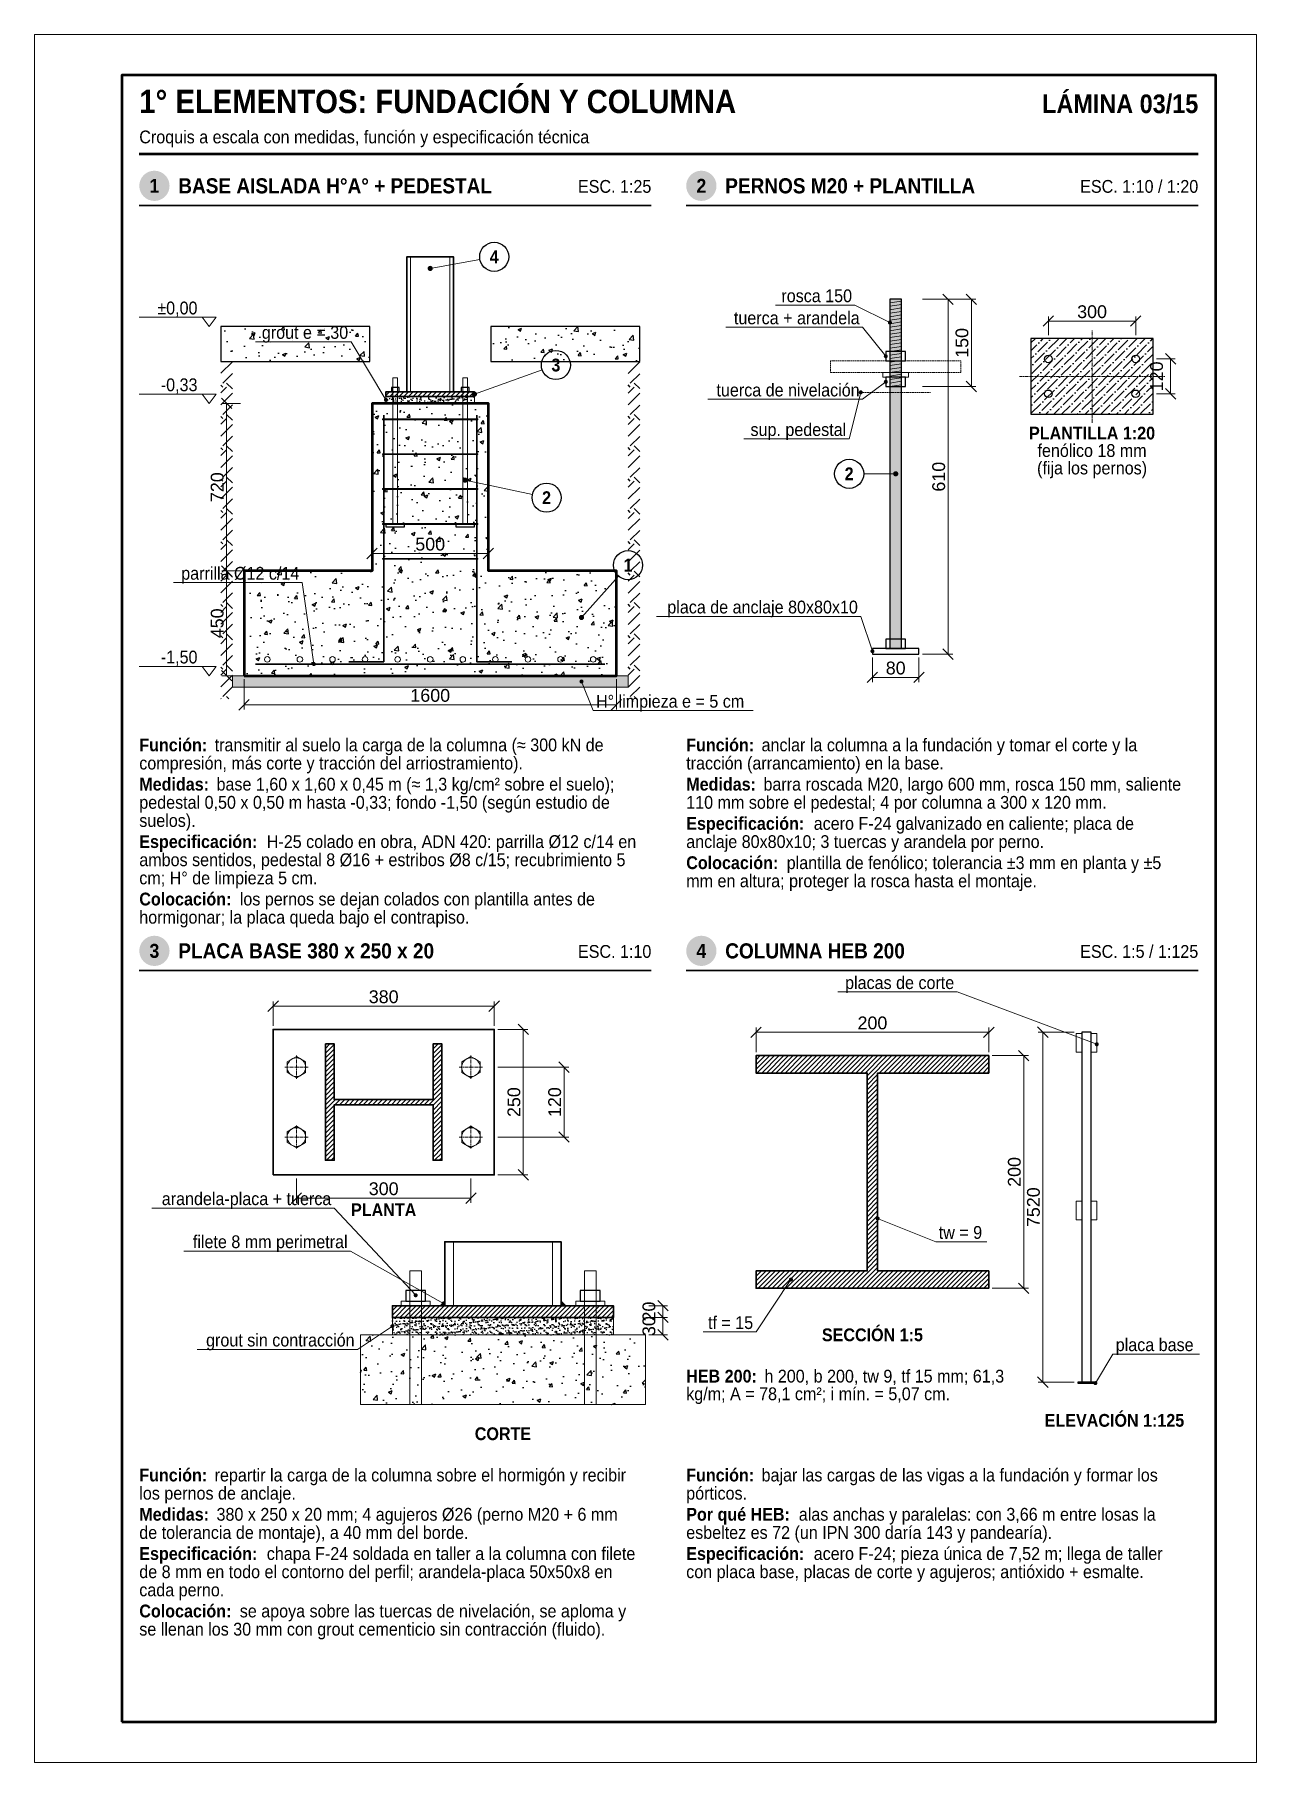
# Model space of a CAD drawing. Header units: millimetres. Extents: x 0 to 210, y 0 to 297.
import ezdxf
from ezdxf.enums import TextEntityAlignment as Align

# ---------------------------------------------------------------- set-up
doc = ezdxf.new("R2010")
doc.units = ezdxf.units.MM
doc.header["$LTSCALE"] = 0.35
doc.linetypes.add('CENTER2', pattern=[2.541, 1.587, -0.318, 0.318, -0.318])
doc.linetypes.add('DASHED2', pattern=[0.762, 0.635, -0.127])
for name, color, linetype in [('0-MARCO', 7, 'Continuous'), ('1-EJES', 1, 'CENTER2'), ('1-OCULTO', 8, 'DASHED2'), ('1-SECCION', 7, 'Continuous'), ('1-VISTA', 7, 'Continuous'), ('2-RAYADO', 8, 'Continuous'), ('3-COTAS', 7, 'Continuous'), ('3-REFS', 7, 'Continuous'), ('3-TEXTOS', 7, 'Continuous'), ('3-TITULOS', 7, 'Continuous')]:
    doc.layers.add(name, color=color, linetype=linetype)
doc.styles.add('ARIAL', font='arial.ttf')
doc.styles.add('ARIAL-NEGRITA', font='arialbd.ttf')
doc.dimstyles.new('A4', dxfattribs={"dimtxt": 2.2, "dimasz": 1.1, "dimexe": 0.8, "dimexo": 0.6, "dimgap": 0.5, "dimtad": 1, "dimdec": 0, "dimtxsty": 'ARIAL', "dimtsz": 0.9, "dimcen": 2.5, "dimclrd": 7, "dimclre": 7, "dimclrt": 7, "dimazin": 3, "dimtfac": 1, "dimtmove": 0, "dimatfit": 3, "dimlwd": 13, "dimlwe": 13, "dimarcsym": 0})

msp = doc.modelspace()

# ---------------------------------------------------------------- hatches: boundary and pattern name
at = {"layer": '2-RAYADO', "true_color": 0xd7d7d7}
h = msp.add_hatch(color=254, dxfattribs=at)
h.dxf.hatch_style = 1
h.paths.add_polyline_path([(147, 191.5), (149, 191.5), (149, 251.5), (147, 251.5)])
at = {"layer": '2-RAYADO'}
h = msp.add_hatch(dxfattribs=at)
h.set_pattern_fill('AR-CONC', color=8, scale=0.035)
h.paths.add_polyline_path([(32, 240.8), (57.6, 240.8), (57.6, 246.8), (32, 246.8)])
h = msp.add_hatch(dxfattribs=at)
h.set_pattern_fill('AR-CONC', color=8, scale=0.035)
h.paths.add_polyline_path([(78.4, 240.8), (104, 240.8), (104, 246.8), (78.4, 246.8)])
h = msp.add_hatch(dxfattribs=at)
h.set_pattern_fill('ANSI36', color=8, scale=0.3)
h.paths.add_polyline_path([(171.25, 231.75), (192.25, 231.75), (192.25, 244.75), (171.25, 244.75)])
h = msp.add_hatch(dxfattribs=at)
h.set_pattern_fill('EARTH', color=8, scale=0.6, angle=45)
h.paths.add_polyline_path([(32, 240.8), (34, 240.8), (34, 182.8), (32, 182.8)])
h = msp.add_hatch(dxfattribs=at)
h.set_pattern_fill('EARTH', color=8, scale=0.6, angle=45)
h.paths.add_polyline_path([(102, 240.8), (104, 240.8), (104, 182.8), (102, 182.8)])
h = msp.add_hatch(dxfattribs=at)
h.set_pattern_fill('ANSI31', color=8, scale=0.18)
h.paths.add_polyline_path([(60.4, 234.8), (75.6, 234.8), (75.6, 235.6), (60.4, 235.6)])
h = msp.add_hatch(dxfattribs=at)
h.set_pattern_fill('AR-SAND', color=8, scale=0.02)
h.paths.add_polyline_path([(60.4, 233.6), (75.6, 233.6), (75.6, 234.8), (60.4, 234.8)])
h = msp.add_hatch(dxfattribs=at)
h.set_pattern_fill('AR-CONC', color=8, scale=0.035)
h.paths.add_polyline_path([(36, 186.8), (100, 186.8), (100, 204.8), (78, 204.8), (78, 233.6), (58, 233.6), (58, 204.8), (36, 204.8)])
at = {"layer": '2-RAYADO', "true_color": 0xd7d7d7}
h = msp.add_hatch(color=254, dxfattribs=at)
h.dxf.hatch_style = 1
h.paths.add_polyline_path([(34, 184.8), (102, 184.8), (102, 186.8), (34, 186.8)])
at = {"layer": '2-RAYADO'}
h = msp.add_hatch(dxfattribs=at)
h.set_pattern_fill('ANSI31', color=8, scale=0.18)
h.paths.add_polyline_path([(50, 123.5), (51.5, 123.5), (51.5, 113.95), (68.5, 113.95), (68.5, 123.5), (70, 123.5), (70, 103.5), (68.5, 103.5), (68.5, 113.05), (51.5, 113.05), (51.5, 103.5), (50, 103.5)])
h = msp.add_hatch(dxfattribs=at)
h.set_pattern_fill('ANSI31', color=8, scale=0.18)
h.paths.add_polyline_path([(164, 121.5), (164, 118.5), (144.9, 118.5), (144.9, 84.5), (164, 84.5), (164, 81.5), (124, 81.5), (124, 84.5), (143.1, 84.5), (143.1, 118.5), (124, 118.5), (124, 121.5)])
h = msp.add_hatch(dxfattribs=at)
h.set_pattern_fill('ANSI31', color=8, scale=0.18)
h.paths.add_polyline_path([(61.5, 76.5), (99.5, 76.5), (99.5, 78.5), (61.5, 78.5)])
at = {"layer": '2-RAYADO', "true_color": 0x3c3c3c}
h = msp.add_hatch(color=250, dxfattribs=at)
h.dxf.hatch_style = 1
h.paths.add_polyline_path([(70.5, 78.5), (69.7, 78.5), (70.5, 79.3)])
h = msp.add_hatch(color=250, dxfattribs=at)
h.dxf.hatch_style = 1
h.paths.add_polyline_path([(90.5, 78.5), (91.3, 78.5), (90.5, 79.3)])
at = {"layer": '2-RAYADO'}
h = msp.add_hatch(dxfattribs=at)
h.set_pattern_fill('AR-SAND', color=8, scale=0.02)
h.paths.add_polyline_path([(61.5, 73.5), (99.5, 73.5), (99.5, 76.5), (61.5, 76.5)])
h = msp.add_hatch(dxfattribs=at)
h.set_pattern_fill('AR-CONC', color=8, scale=0.035)
h.paths.add_polyline_path([(56, 61.5), (105, 61.5), (105, 73.5), (56, 73.5)])
at = {"layer": '3-REFS'}
h = msp.add_hatch(color=7, dxfattribs=at)
h.dxf.hatch_style = 1
edge = h.paths.add_edge_path()
edge.add_arc((68, 256.8), 0.45, 0, 360)
h = msp.add_hatch(color=7, dxfattribs=at)
h.dxf.hatch_style = 1
edge = h.paths.add_edge_path()
edge.add_arc((147, 247.5), 0.35, 0, 360)
h = msp.add_hatch(color=7, dxfattribs=at)
h.dxf.hatch_style = 1
edge = h.paths.add_edge_path()
edge.add_arc((146.3, 241.7), 0.35, 0, 360)
h = msp.add_hatch(color=7, dxfattribs=at)
h.dxf.hatch_style = 1
edge = h.paths.add_edge_path()
edge.add_arc((146.3, 237.3), 0.35, 0, 360)
h = msp.add_hatch(color=7, dxfattribs=at)
h.dxf.hatch_style = 1
edge = h.paths.add_edge_path()
edge.add_arc((75.6, 235.2), 0.45, 0, 360)
h = msp.add_hatch(color=7, dxfattribs=at)
h.dxf.hatch_style = 1
edge = h.paths.add_edge_path()
edge.add_arc((142, 235.5), 0.35, 0, 360)
h = msp.add_hatch(color=7, dxfattribs=at)
h.dxf.hatch_style = 1
edge = h.paths.add_edge_path()
edge.add_arc((60.4, 234.2), 0.35, 0, 360)
h = msp.add_hatch(color=7, dxfattribs=at)
h.dxf.hatch_style = 1
edge = h.paths.add_edge_path()
edge.add_arc((74, 220.4), 0.45, 0, 360)
h = msp.add_hatch(color=7, dxfattribs=at)
h.dxf.hatch_style = 1
edge = h.paths.add_edge_path()
edge.add_arc((148, 221.5), 0.45, 0, 360)
h = msp.add_hatch(color=7, dxfattribs=at)
h.dxf.hatch_style = 1
edge = h.paths.add_edge_path()
edge.add_arc((94, 196.8), 0.45, 0, 360)
h = msp.add_hatch(color=7, dxfattribs=at)
h.dxf.hatch_style = 1
edge = h.paths.add_edge_path()
edge.add_arc((144, 191), 0.35, 0, 360)
h = msp.add_hatch(color=7, dxfattribs=at)
h.dxf.hatch_style = 1
edge = h.paths.add_edge_path()
edge.add_arc((48, 188.8), 0.35, 0, 360)
h = msp.add_hatch(color=7, dxfattribs=at)
h.dxf.hatch_style = 1
edge = h.paths.add_edge_path()
edge.add_arc((94, 185.8), 0.35, 0, 360)
h = msp.add_hatch(color=7, dxfattribs=at)
h.dxf.hatch_style = 1
edge = h.paths.add_edge_path()
edge.add_arc((182.56, 123.44), 0.35, 0, 360)
h = msp.add_hatch(color=7, dxfattribs=at)
h.dxf.hatch_style = 1
edge = h.paths.add_edge_path()
edge.add_arc((144.9, 93.5), 0.35, 0, 360)
h = msp.add_hatch(color=7, dxfattribs=at)
h.dxf.hatch_style = 1
edge = h.paths.add_edge_path()
edge.add_arc((130, 83), 0.35, 0, 360)
h = msp.add_hatch(color=7, dxfattribs=at)
h.dxf.hatch_style = 1
edge = h.paths.add_edge_path()
edge.add_arc((65.5, 80.3), 0.35, 0, 360)
h = msp.add_hatch(color=7, dxfattribs=at)
h.dxf.hatch_style = 1
edge = h.paths.add_edge_path()
edge.add_arc((70.3, 78.9), 0.35, 0, 360)
h = msp.add_hatch(color=7, dxfattribs=at)
h.dxf.hatch_style = 1
edge = h.paths.add_edge_path()
edge.add_arc((61.5, 75), 0.35, 0, 360)
h = msp.add_hatch(color=7, dxfattribs=at)
h.dxf.hatch_style = 1
edge = h.paths.add_edge_path()
edge.add_arc((182.32, 65.2), 0.35, 0, 360)
at = {"layer": '3-TITULOS'}
h = msp.add_hatch(color=7, dxfattribs=at)
h.dxf.hatch_style = 1
edge = h.paths.add_edge_path()
edge.add_arc((20.6, 271), 2.6, 0, 360)
h = msp.add_hatch(color=7, dxfattribs=at)
h.dxf.hatch_style = 1
edge = h.paths.add_edge_path()
edge.add_arc((114.6, 271), 2.6, 0, 360)
h = msp.add_hatch(color=7, dxfattribs=at)
h.dxf.hatch_style = 1
edge = h.paths.add_edge_path()
edge.add_arc((20.6, 139.5), 2.6, 0, 360)
h = msp.add_hatch(color=7, dxfattribs=at)
h.dxf.hatch_style = 1
edge = h.paths.add_edge_path()
edge.add_arc((114.6, 139.5), 2.6, 0, 360)

# ---------------------------------------------------------------- linework, layer by layer
at = {"layer": '0-MARCO', "color": 9, "lineweight": 0}
msp.add_lwpolyline([(0, 0), (210, 0), (210, 297), (0, 297)], close=True, dxfattribs=at)
at = {"layer": '0-MARCO', "lineweight": 50}
msp.add_lwpolyline([(15, 7), (203, 7), (203, 290), (15, 290)], close=True, dxfattribs=at)
at = {"layer": '1-EJES', "lineweight": 9}
for points in [[(181.75, 230.25), (181.75, 246.25)], [(169.25, 238.25), (194.25, 238.25)], [(43, 119.5), (47, 119.5)], [(45, 117.5), (45, 121.5)], [(73, 119.5), (77, 119.5)], [(75, 117.5), (75, 121.5)], [(43, 107.5), (47, 107.5)], [(45, 105.5), (45, 109.5)], [(73, 107.5), (77, 107.5)], [(75, 105.5), (75, 109.5)]]:
    msp.add_lwpolyline(points, dxfattribs=at)
at = {"layer": '1-OCULTO', "lineweight": 13}
msp.add_lwpolyline([(136.8, 238.9), (159.2, 238.9), (159.2, 240.9), (136.8, 240.9)], close=True, dxfattribs=at)
msp.add_lwpolyline([(142, 235.5), (154, 235.5)], dxfattribs=at)
at = {"layer": '1-SECCION', "lineweight": 25}
for points in [[(147, 191.5), (149, 191.5), (149, 251.5), (147, 251.5)], [(32, 240.8), (57.6, 240.8), (57.6, 246.8), (32, 246.8)], [(78.4, 240.8), (104, 240.8), (104, 246.8), (78.4, 246.8)], [(144, 190.5), (152, 190.5), (152, 191.5), (144, 191.5)]]:
    msp.add_lwpolyline(points, close=True, dxfattribs=at)
at = {"layer": '1-SECCION', "lineweight": 35}
for points in [[(60.4, 234.8), (75.6, 234.8), (75.6, 235.6), (60.4, 235.6)], [(50, 123.5), (51.5, 123.5), (51.5, 113.95), (68.5, 113.95), (68.5, 123.5), (70, 123.5), (70, 103.5), (68.5, 103.5), (68.5, 113.05), (51.5, 113.05), (51.5, 103.5), (50, 103.5)], [(164, 121.5), (164, 118.5), (144.9, 118.5), (144.9, 84.5), (164, 84.5), (164, 81.5), (124, 81.5), (124, 84.5), (143.1, 84.5), (143.1, 118.5), (124, 118.5), (124, 121.5)], [(61.5, 76.5), (99.5, 76.5), (99.5, 78.5), (61.5, 78.5)]]:
    msp.add_lwpolyline(points, close=True, dxfattribs=at)
at = {"layer": '1-SECCION', "lineweight": 18}
for points in [[(60.4, 233.6), (75.6, 233.6), (75.6, 234.8), (60.4, 234.8)], [(34, 184.8), (102, 184.8), (102, 186.8), (34, 186.8)], [(61.5, 73.5), (99.5, 73.5), (99.5, 76.5), (61.5, 76.5)]]:
    msp.add_lwpolyline(points, close=True, dxfattribs=at)
at = {"layer": '1-SECCION', "lineweight": 50}
msp.add_lwpolyline([(36, 186.8), (100, 186.8), (100, 204.8), (78, 204.8), (78, 233.6), (58, 233.6), (58, 204.8), (36, 204.8)], close=True, dxfattribs=at)
at = {"layer": '1-SECCION', "lineweight": 13}
for points in [[(70.5, 78.5), (69.7, 78.5), (70.5, 79.3)], [(90.5, 78.5), (91.3, 78.5), (90.5, 79.3)]]:
    msp.add_lwpolyline(points, close=True, dxfattribs=at)
at = {"layer": '1-SECCION', "lineweight": 25}
for centre in [(174.25, 241.25), (189.25, 241.25), (174.25, 235.25), (189.25, 235.25)]:
    msp.add_circle(centre, 0.65, dxfattribs=at)
at = {"layer": '1-VISTA', "lineweight": 35}
for points in [[(64, 235.6), (72, 235.6), (72, 258.8), (64, 258.8)], [(41, 101), (79, 101), (79, 126), (41, 126)], [(70.5, 78.5), (90.5, 78.5), (90.5, 89.5), (70.5, 89.5)]]:
    msp.add_lwpolyline(points, close=True, dxfattribs=at)
at = {"layer": '1-VISTA', "lineweight": 18}
for points in [[(64.6, 235.6), (64.6, 258.8)], [(71.4, 235.6), (71.4, 258.8)], [(72, 78.5), (72, 89.5)], [(89, 78.5), (89, 89.5)]]:
    msp.add_lwpolyline(points, dxfattribs=at)
at = {"layer": '1-VISTA', "lineweight": 9}
for points in [[(147, 250.9), (149, 251.2)], [(147, 250.3), (149, 250.6)], [(147, 249.7), (149, 250)], [(147, 249.1), (149, 249.4)], [(147, 248.5), (149, 248.8)], [(147, 247.9), (149, 248.2)], [(147, 247.3), (149, 247.6)], [(147, 246.7), (149, 247)], [(147, 246.1), (149, 246.4)], [(147, 245.5), (149, 245.8)], [(147, 244.9), (149, 245.2)], [(147, 244.3), (149, 244.6)], [(147, 243.7), (149, 244)], [(147, 243.1), (149, 243.4)], [(147, 242.5), (149, 242.8)], [(147, 241.9), (149, 242.2)], [(147, 241.3), (149, 241.6)], [(147, 240.7), (149, 241)], [(147, 240.1), (149, 240.4)], [(147, 239.5), (149, 239.8)], [(147, 238.9), (149, 239.2)], [(147, 238.3), (149, 238.6)], [(147, 237.7), (149, 238)], [(147, 237.1), (149, 237.4)], [(147, 236.5), (149, 236.8)]]:
    msp.add_lwpolyline(points, dxfattribs=at)
at = {"layer": '1-VISTA', "lineweight": 25}
for points in [[(171.25, 231.75), (192.25, 231.75), (192.25, 244.75), (171.25, 244.75)], [(146.3, 240.9), (149.7, 240.9), (149.7, 242.5), (146.3, 242.5)], [(146.3, 236.5), (149.7, 236.5), (149.7, 238.1), (146.3, 238.1)], [(61.32, 235.6), (62.68, 235.6), (62.68, 236.32), (61.32, 236.32)], [(73.32, 235.6), (74.68, 235.6), (74.68, 236.32), (73.32, 236.32)], [(60.4, 212.4), (63.6, 212.4), (63.6, 212.8), (60.4, 212.8)], [(72.4, 212.4), (75.6, 212.4), (75.6, 212.8), (72.4, 212.8)], [(146.3, 191.5), (149.7, 191.5), (149.7, 193.1), (146.3, 193.1)], [(180, 65.36), (181.6, 65.36), (181.6, 125.52), (180, 125.52)], [(63.8, 79.3), (67.2, 79.3), (67.2, 81.1), (63.8, 81.1)], [(93.8, 79.3), (97.2, 79.3), (97.2, 81.1), (93.8, 81.1)], [(179.28, 65.2), (182.32, 65.2), (182.32, 65.36), (179.28, 65.36)]]:
    msp.add_lwpolyline(points, close=True, dxfattribs=at)
for points in [[(32, 240.8), (57.6, 240.8)], [(78.4, 240.8), (104, 240.8)]]:
    msp.add_lwpolyline(points, dxfattribs=at)
at = {"layer": '1-VISTA', "lineweight": 18}
for points in [[(61.6, 212.8), (62.4, 212.8), (62.4, 238), (61.6, 238)], [(73.6, 212.8), (74.4, 212.8), (74.4, 238), (73.6, 238)], [(145.8, 238.1), (150.2, 238.1), (150.2, 238.9), (145.8, 238.9)], [(46.5935, 120.42), (45, 121.34), (43.4065, 120.42), (43.4065, 118.58), (45, 117.66), (46.5935, 118.58)], [(76.5935, 120.42), (75, 121.34), (73.4065, 120.42), (73.4065, 118.58), (75, 117.66), (76.5935, 118.58)], [(46.5935, 108.42), (45, 109.34), (43.4065, 108.42), (43.4065, 106.58), (45, 105.66), (46.5935, 106.58)], [(76.5935, 108.42), (75, 109.34), (73.4065, 108.42), (73.4065, 106.58), (75, 105.66), (76.5935, 106.58)], [(56, 61.5), (105, 61.5), (105, 73.5), (56, 73.5)]]:
    msp.add_lwpolyline(points, close=True, dxfattribs=at)
at = {"layer": '1-VISTA', "lineweight": 35}
for points in [[(54, 189.2), (60, 189.2), (60, 231.6)], [(82, 189.2), (76, 189.2), (76, 231.6)], [(38, 188.8), (98, 188.8)]]:
    msp.add_lwpolyline(points, dxfattribs=at)
at = {"layer": '1-VISTA', "lineweight": 13}
for points in [[(59.8, 230.8), (76.2, 230.8), (76.2, 230.96), (59.8, 230.96)], [(59.8, 224.8), (76.2, 224.8), (76.2, 224.96), (59.8, 224.96)], [(59.8, 218.8), (76.2, 218.8), (76.2, 218.96), (59.8, 218.96)], [(59.8, 212.8), (76.2, 212.8), (76.2, 212.96), (59.8, 212.96)], [(59.8, 206.8), (76.2, 206.8), (76.2, 206.96), (59.8, 206.96)], [(179.04, 122.08), (180, 122.08), (180, 125.28), (179.04, 125.28)], [(181.6, 122.08), (182.56, 122.08), (182.56, 125.28), (181.6, 125.28)], [(179.04, 93.28), (180, 93.28), (180, 96.48), (179.04, 96.48)], [(181.6, 93.28), (182.56, 93.28), (182.56, 96.48), (181.6, 96.48)], [(64.5, 61.5), (66.5, 61.5), (66.5, 84.5), (64.5, 84.5)], [(94.5, 61.5), (96.5, 61.5), (96.5, 84.5), (94.5, 84.5)], [(63, 78.5), (68, 78.5), (68, 79.3), (63, 79.3)], [(93, 78.5), (98, 78.5), (98, 79.3), (93, 79.3)]]:
    msp.add_lwpolyline(points, close=True, dxfattribs=at)
for centre in [(40, 189.6), (45.6, 189.6), (51.2, 189.6), (56.8, 189.6), (62.4, 189.6), (68, 189.6), (73.6, 189.6), (79.2, 189.6), (84.8, 189.6), (90.4, 189.6), (96, 189.6)]:
    msp.add_circle(centre, 0.48, dxfattribs=at)
at = {"layer": '1-VISTA', "lineweight": 18}
for centre in [(45, 119.5), (75, 119.5), (45, 107.5), (75, 107.5)]:
    msp.add_circle(centre, 1.6, dxfattribs=at)
at = {"layer": '3-COTAS', "lineweight": 13}
for points in [[(31.2, 248.4), (18, 248.4)], [(31.2, 235.2), (18, 235.2)], [(31.2, 188.4), (18, 188.4)]]:
    msp.add_lwpolyline(points, dxfattribs=at)
at = {"layer": '3-COTAS', "lineweight": 18}
for points in [[(30, 246.8), (28.8, 248.4), (31.2, 248.4)], [(30, 233.6), (28.8, 235.2), (31.2, 235.2)], [(30, 186.8), (28.8, 188.4), (31.2, 188.4)]]:
    msp.add_lwpolyline(points, close=True, dxfattribs=at)
at = {"layer": '3-REFS', "lineweight": 13}
for points in [[(76.5403, 258.3528), (68, 256.8)], [(141, 250.5), (127.3612, 250.5)], [(147, 247.5), (141, 250.5)], [(142.3, 246.7), (118.8202, 246.7)], [(146.3, 241.7), (142.3, 246.7)], [(54.4, 244.2), (37.9591, 244.2)], [(60.4, 234.2), (54.4, 244.2)], [(87.2456, 239.3592), (75.6, 235.2)], [(142, 235.5), (140, 227.5)], [(146.3, 237.3), (142.3, 234.3)], [(142.3, 234.3), (115.7019, 234.3)], [(140, 227.5), (121.8798, 227.5)], [(85.5555, 217.9238), (74, 220.4)], [(142.5, 221.5), (148, 221.5)], [(46, 202.8), (23.8847, 202.8)], [(48, 188.8), (46, 202.8)], [(100.3391, 203.9315), (94, 196.8)], [(142, 197), (106.9184, 197)], [(144, 191), (142, 197)], [(94, 185.8), (96, 180.8)], [(96, 180.8), (123.5016, 180.8)], [(158.56, 132.44), (138.0425, 132.44)], [(182.56, 123.44), (158.56, 132.44)], [(51.5, 95.3), (20.1817, 95.3)], [(65.5, 80.3), (51.5, 95.3)], [(144.9, 93.5), (154.9, 89.5)], [(154.9, 89.5), (163.6584, 89.5)], [(54.3, 87.9), (25.632, 87.9)], [(70.3, 78.9), (54.3, 87.9)], [(130, 83), (124, 74)], [(61.5, 75), (55.5, 71)], [(124, 74), (114.9198, 74)], [(55.5, 71), (27.945, 71)], [(182.32, 65.2), (185.32, 70.2)], [(185.32, 70.2), (200.2404, 70.2)]]:
    msp.add_lwpolyline(points, dxfattribs=at)
at = {"layer": '3-REFS', "lineweight": 25}
for centre in [(79, 258.8), (89.6, 240.2), (140, 221.5), (88, 217.4), (102, 205.8)]:
    msp.add_circle(centre, 2.5, dxfattribs=at)
at = {"layer": '3-TITULOS', "lineweight": 50}
msp.add_lwpolyline([(18, 276.5), (200, 276.5)], dxfattribs=at)
at = {"layer": '3-TITULOS', "lineweight": 35}
for points in [[(18, 267.6), (106, 267.6)], [(112, 267.6), (200, 267.6)], [(18, 136.1), (106, 136.1)], [(112, 136.1), (200, 136.1)]]:
    msp.add_lwpolyline(points, dxfattribs=at)

# ---------------------------------------------------------------- texts
at = {"layer": '3-COTAS', "style": 'ARIAL', "width": 0.9}
for s, p in [('±0,00', (28, 248.9)), ('-0,33', (28, 235.7)), ('-1,50', (28, 188.9))]:
    msp.add_text(s, height=2.2, dxfattribs=at).set_placement(p, align=Align.RIGHT)
at = {"layer": '3-REFS', "style": 'ARIAL-NEGRITA', "width": 0.9}
for s, p in [('4', (79, 258.8)), ('3', (89.6, 240.2)), ('2', (140, 221.5)), ('2', (88, 217.4)), ('1', (102, 205.8))]:
    msp.add_text(s, height=2.2, dxfattribs=at).set_placement(p, align=Align.MIDDLE_CENTER)
at = {"layer": '3-TEXTOS', "style": 'ARIAL', "width": 0.9}
for s, p in [('rosca 150', (140.5, 251)), ('tuerca + arandela', (141.8, 247.2)), ('grout e = 30', (53.9, 244.7)), ('tuerca de nivelación', (141.8, 234.8)), ('sup. pedestal', (139.5, 228)), ('parrilla Ø12 c/14', (45.5, 203.3)), ('placa de anclaje 80x80x10', (141.5, 197.5)), ('placas de corte', (158.06, 132.94)), ('arandela-placa + tuerca', (51, 95.8)), ('filete 8 mm perimetral', (53.8, 88.4)), ('tf = 15', (123.5, 74.5)), ('grout sin contracción', (55, 71.5))]:
    msp.add_text(s, height=2.2, dxfattribs=at).set_placement(p, align=Align.RIGHT)
at = {"layer": '3-TEXTOS', "width": 0.9}
for s, style, p in [('PLANTILLA 1:20', 'ARIAL-NEGRITA', (181.75, 228.5)), ('fenólico 18 mm', 'ARIAL', (181.75, 225.5)), ('(fija los pernos)', 'ARIAL', (181.75, 222.5)), ('PLANTA', 'ARIAL-NEGRITA', (60, 95)), ('SECCIÓN 1:5', 'ARIAL-NEGRITA', (144, 73.5)), ('ELEVACIÓN 1:125', 'ARIAL-NEGRITA', (185.6, 58.8)), ('CORTE', 'ARIAL-NEGRITA', (80.5, 56.5))]:
    msp.add_text(s, height=2.2, dxfattribs=dict(at, style=style)).set_placement(p, align=Align.MIDDLE_CENTER)
for s, style, p in [('H° limpieza e = 5 cm', 'ARIAL', (96.5, 181.3)), ('Función:', 'ARIAL-NEGRITA', (18, 173.8)), ('transmitir al suelo la carga de la columna (≈ 300 kN de', 'ARIAL', (30.948, 173.8)), ('Función:', 'ARIAL-NEGRITA', (112, 173.8)), ('anclar la columna a la fundación y tomar el corte y la', 'ARIAL', (124.948, 173.8)), ('compresión, más corte y tracción del arriostramiento).', 'ARIAL', (18, 170.676)), ('tracción (arrancamiento) en la base.', 'ARIAL', (112, 170.676)), ('Medidas:', 'ARIAL-NEGRITA', (18, 167.052)), ('base 1,60 x 1,60 x 0,45 m (≈ 1,3 kg/cm² sobre el suelo);', 'ARIAL', (31.2726, 167.052)), ('Medidas:', 'ARIAL-NEGRITA', (112, 167.052)), ('barra roscada M20, largo 600 mm, rosca 150 mm, saliente', 'ARIAL', (125.2726, 167.052)), ('pedestal 0,50 x 0,50 m hasta -0,33; fondo -1,50 (según estudio de', 'ARIAL', (18, 163.928)), ('110 mm sobre el pedestal; 4 por columna a 300 x 120 mm.', 'ARIAL', (112, 163.928)), ('suelos).', 'ARIAL', (18, 160.804)), ('Especificación:', 'ARIAL-NEGRITA', (112, 160.304)), ('acero F-24 galvanizado en caliente; placa de', 'ARIAL', (133.9121, 160.304)), ('Especificación:', 'ARIAL-NEGRITA', (18, 157.18)), ('H-25 colado en obra, ADN 420: parrilla Ø12 c/14 en', 'ARIAL', (39.9121, 157.18)), ('anclaje 80x80x10; 3 tuercas y arandela por perno.', 'ARIAL', (112, 157.18)), ('ambos sentidos, pedestal 8 Ø16 + estribos Ø8 c/15; recubrimiento 5', 'ARIAL', (18, 154.056)), ('Colocación:', 'ARIAL-NEGRITA', (112, 153.556)), ('plantilla de fenólico; tolerancia ±3 mm en planta y ±5', 'ARIAL', (129.2691, 153.556)), ('cm; H° de limpieza 5 cm.', 'ARIAL', (18, 150.932)), ('mm en altura; proteger la rosca hasta el montaje.', 'ARIAL', (112, 150.432)), ('Colocación:', 'ARIAL-NEGRITA', (18, 147.308)), ('los pernos se dejan colados con plantilla antes de', 'ARIAL', (35.2691, 147.308)), ('hormigonar; la placa queda bajo el contrapiso.', 'ARIAL', (18, 144.184)), ('tw = 9', 'ARIAL', (155.4, 90)), ('placa base', 'ARIAL', (185.82, 70.7)), ('HEB 200:', 'ARIAL-NEGRITA', (112, 65.3)), ('h 200, b 200, tw 9, tf 15 mm; 61,3', 'ARIAL', (125.4356, 65.3)), ('kg/m; A = 78,1 cm²; i mín. = 5,07 cm.', 'ARIAL', (112, 62.264)), ('Función:', 'ARIAL-NEGRITA', (18, 48.3)), ('repartir la carga de la columna sobre el hormigón y recibir', 'ARIAL', (30.948, 48.3)), ('Función:', 'ARIAL-NEGRITA', (112, 48.3)), ('bajar las cargas de las vigas a la fundación y formar los', 'ARIAL', (124.948, 48.3)), ('pórticos.', 'ARIAL', (112, 45.176)), ('los pernos de anclaje.', 'ARIAL', (18, 45.176)), ('Medidas:', 'ARIAL-NEGRITA', (18, 41.552)), ('380 x 250 x 20 mm; 4 agujeros Ø26 (perno M20 + 6 mm', 'ARIAL', (31.2726, 41.552)), ('Por qué HEB:', 'ARIAL-NEGRITA', (112, 41.552)), ('alas anchas y paralelas: con 3,66 m entre losas la', 'ARIAL', (131.3475, 41.552)), ('de tolerancia de montaje), a 40 mm del borde.', 'ARIAL', (18, 38.428)), ('esbeltez es 72 (un IPN 300 daría 143 y pandearía).', 'ARIAL', (112, 38.428)), ('Especificación:', 'ARIAL-NEGRITA', (18, 34.804)), ('chapa F-24 soldada en taller a la columna con filete', 'ARIAL', (39.9121, 34.804)), ('Especificación:', 'ARIAL-NEGRITA', (112, 34.804)), ('acero F-24; pieza única de 7,52 m; llega de taller', 'ARIAL', (133.9121, 34.804)), ('de 8 mm en todo el contorno del perfil; arandela-placa 50x50x8 en', 'ARIAL', (18, 31.68)), ('con placa base, placas de corte y agujeros; antióxido + esmalte.', 'ARIAL', (112, 31.68)), ('cada perno.', 'ARIAL', (18, 28.556)), ('Colocación:', 'ARIAL-NEGRITA', (18, 24.932)), ('se apoya sobre las tuercas de nivelación, se aploma y', 'ARIAL', (35.2691, 24.932)), ('se llenan los 30 mm con grout cementicio sin contracción (fluido).', 'ARIAL', (18, 21.808))]:
    msp.add_text(s, height=2.2, dxfattribs=dict(at, style=style)).set_placement(p)
at = {"layer": '3-TITULOS', "width": 0.9}
for s, height, style, p in [('1° ELEMENTOS: FUNDACIÓN Y COLUMNA', 4, 'ARIAL-NEGRITA', (18, 283.5)), ('Croquis a escala con medidas, función y especificación técnica', 2.2, 'ARIAL', (18, 278.3))]:
    msp.add_text(s, height=height, dxfattribs=dict(at, style=style)).set_placement(p)
at = {"layer": '3-TITULOS', "style": 'ARIAL-NEGRITA', "width": 0.9}
msp.add_text('LÁMINA 03/15', height=3.2, dxfattribs=at).set_placement((200, 283.5), align=Align.RIGHT)
at = {"layer": '3-TITULOS', "color": 7, "true_color": 0xffffff, "style": 'ARIAL-NEGRITA', "width": 0.9}
for s, p in [('1', (20.6, 271)), ('2', (114.6, 271)), ('3', (20.6, 139.5)), ('4', (114.6, 139.5))]:
    msp.add_text(s, height=2.4, dxfattribs=at).set_placement(p, align=Align.MIDDLE_CENTER)
at = {"layer": '3-TITULOS', "style": 'ARIAL-NEGRITA', "width": 0.9}
for s, p in [('BASE AISLADA H°A° + PEDESTAL', (24.7, 271)), ('PERNOS M20 + PLANTILLA', (118.7, 271)), ('PLACA BASE 380 x 250 x 20', (24.7, 139.5)), ('COLUMNA HEB 200', (118.7, 139.5))]:
    msp.add_text(s, height=2.6, dxfattribs=at).set_placement(p, align=Align.MIDDLE_LEFT)
at = {"layer": '3-TITULOS', "style": 'ARIAL', "width": 0.9}
for s, p in [('ESC. 1:25', (106, 270.9)), ('ESC. 1:10 / 1:20', (200, 270.9)), ('ESC. 1:10', (106, 139.4)), ('ESC. 1:5 / 1:125', (200, 139.4))]:
    msp.add_text(s, height=2.2, dxfattribs=at).set_placement(p, align=Align.MIDDLE_RIGHT)

# ---------------------------------------------------------------- dimensions: what is measured, and where the dimension line sits
at = {"layer": '3-COTAS'}
for base, p1, p2, override in [((157, 190.5), (152, 190.5), (152, 251.5), {"dimlfac": 10}), ((161, 236.5), (152, 236.5), (152, 251.5), {"dimlfac": 10}), ((195.25, 235.25), (192.25, 235.25), (192.25, 241.25), {"dimlfac": 20}), ((33, 204.8), (36, 204.8), (36, 233.6), {"dimlfac": 25}), ((33, 186.8), (36, 186.8), (36, 204.8), {"dimlfac": 25}), ((84, 101), (79, 101), (79, 126), {"dimlfac": 10}), ((173.28, 65.36), (179.28, 65.36), (179.28, 125.52), {"dimlfac": 125}), ((170, 81.5), (164, 81.5), (164, 121.5), {"dimlfac": 5}), ((91, 107.5), (79, 107.5), (79, 119.5), {"dimlfac": 10}), ((108, 76.5), (105, 76.5), (105, 78.5), {"dimlfac": 10}), ((108, 73.5), (105, 73.5), (105, 76.5), {"dimlfac": 10})]:
    msp.add_linear_dim(base=base, p1=p1, p2=p2, angle=90, dimstyle='A4', override=override, dxfattribs=at).render()
for base, p1, p2, override in [((174.25, 247.75), (174.25, 244.75), (189.25, 244.75), {"dimlfac": 20}), ((58, 207.8), (58, 204.8), (78, 204.8), {"dimlfac": 25}), ((144, 186.5), (144, 190.5), (152, 190.5), {"dimlfac": 10}), ((36, 181.8), (36, 186.8), (100, 186.8), {"dimlfac": 25}), ((41, 130), (41, 126), (79, 126), {"dimlfac": 10}), ((124, 125.5), (124, 121.5), (164, 121.5), {"dimlfac": 5}), ((45, 97), (45, 101), (75, 101), {"dimlfac": 10})]:
    msp.add_linear_dim(base=base, p1=p1, p2=p2, dimstyle='A4', override=override, dxfattribs=at).render()

doc.saveas('drawing.dxf')
